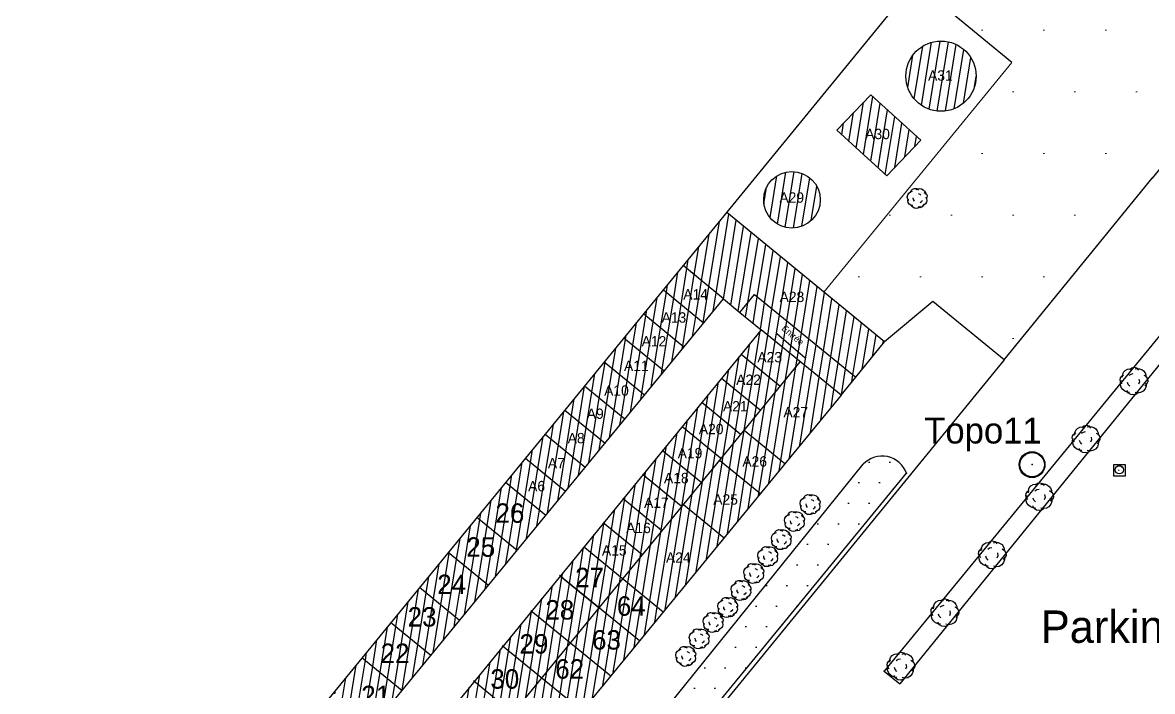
# Model space of a CAD drawing. Header units: metres. Extents: x 64 to 796628, y 142 to 671743.
# Drawn here: x 364195.2 to 364282.5, y 376310.3 to 376361.9 of the extents above; entities that cross this region are included whole.
import ezdxf

# ---------------------------------------------------------------- set-up
doc = ezdxf.new("R2010")
doc.units = ezdxf.units.M
doc.header["$LTSCALE"] = 2
doc.linetypes.add('UNE_LIGNE_CONTINUE', pattern=[0])
for name, color, linetype in [('Arbre isolé', 3, 'Continuous'), ('Arbres', 100, 'Continuous'), ('Bâtiment', 1, 'Continuous'), ('MUR', 7, 'UNE_LIGNE_CONTINUE'), ('point topographique', 7, 'Continuous'), ('pointopo', 1, 'Continuous'), ('regard', 7, 'Continuous'), ('toponymie', 7, 'Continuous'), ('Toponymie(noms+numéros)', 7, 'Continuous')]:
    doc.layers.add(name, color=color, linetype=linetype)
doc.layers.add('Espace Vert', color=3, linetype='Continuous', lineweight=5)
doc.layers.add('ROUTE', color=7, linetype='Continuous', lineweight=25)

# ---------------------------------------------------------------- blocks, each defined once
blk = doc.blocks.new('Regard')
for p, q in [((-0.666, 0.179), (0.221, 0.179)), ((-0.666, -0.708), (-0.666, 0.179)), ((-0.057, -0.057), (0, 0)), ((-0.057, -0.057), (0, 0)), ((0.221, 0.179), (0.221, -0.708)), ((0.221, -0.708), (-0.666, -0.708)), ((-0.287, -0.281), (-0.23, -0.224))]:
    blk.add_line(p, q)
blk.add_circle((-0.23, -0.224), 0.321)
blk = doc.blocks.new('Arbre 1')
at = {"layer": 'Arbres'}
for p, q in [((-1.042, 1.668), (-0.895, 1.809)), ((-0.895, 1.809), (-0.701, 1.853)), ((-0.701, 1.853), (-0.51, 1.801)), ((-0.627, 1.716), (-0.463, 1.751)), ((-0.51, 1.801), (-0.379, 1.634)), ((-0.463, 1.751), (-0.281, 1.728)), ((-1.791, 0.847), (-1.768, 1.029)), ((-1.768, 1.029), (-1.668, 1.171)), ((-1.668, 1.171), (-1.522, 1.264)), ((-1.593, 1.083), (-1.589, 1.275)), ((-1.589, 1.275), (-1.518, 1.457)), ((-1.518, 1.457), (-1.39, 1.608)), ((-1.39, 1.608), (-1.214, 1.71)), ((-1.214, 1.71), (-1.031, 1.735)), ((-1.08, 1.226), (-0.934, 1.319)), ((-1.031, 1.735), (-0.839, 1.731)), ((-0.934, 1.319), (-0.77, 1.354)), ((-0.336, 0.931), (-0.302, 0.718)), ((-0.281, 1.728), (-0.118, 1.667)), ((-0.118, 1.667), (0.024, 1.568)), ((0.024, 1.568), (0.136, 1.411)), ((0.046, 1.24), (0.226, 1.121)), ((0.136, 1.411), (0.2, 1.256)), ((0.2, 1.256), (0.206, 1.083)), ((0.226, 1.121), (0.328, 0.946)), ((0.328, 0.946), (0.343, 0.743)), ((-1.727, 0.691), (-1.791, 0.847)), ((-1.766, 0.663), (-1.714, 0.855)), ((-1.751, 0.461), (-1.766, 0.663)), ((-1.697, 0.286), (-1.751, 0.461)), ((-1.624, 0.564), (-1.727, 0.691)), ((-1.585, 0.13), (-1.697, 0.286)), ((-1.434, 0.002), (-1.585, 0.13)), ((-1.233, -0.079), (-1.434, 0.002)), ((-1.148, -0.149), (-1.259, 0.056)), ((-1.163, 0.516), (-1.227, 0.671)), ((-1.041, 0.378), (-1.163, 0.516)), ((-0.302, 0.718), (-0.373, 0.537)), ((0, 0), (-0.204, -0.111)), ((0.148, 0.189), (0, 0)), ((0.272, 0.562), (0.124, 0.421)), ((0.211, 0.4), (0.148, 0.189)), ((0.206, 0.621), (0.211, 0.4)), ((0.343, 0.743), (0.272, 0.562)), ((-1.051, -0.103), (-1.233, -0.079)), ((-0.968, -0.268), (-1.148, -0.149)), ((-0.738, -0.292), (-0.968, -0.268)), ((-0.534, -0.229), (-0.738, -0.292)), ((-0.417, -0.145), (-0.637, -0.102)), ((-0.377, -0.069), (-0.534, -0.229)), ((-0.204, -0.111), (-0.417, -0.145))]:
    blk.add_line(p, q, dxfattribs=at)
blk = doc.blocks.new('A$C6A1D4014')
at = {"layer": 'Arbres'}
blk.add_blockref('Arbre 1', (0, 0), dxfattribs=at)
blk = doc.blocks.new('019')
at = {"color": 0}
for p, q in [((-0.49, 0.05), (-0.47, 0.16)), ((-0.47, -0.05), (-0.49, 0.05)), ((-0.47, 0.16), (-0.41, 0.25)), ((-0.41, 0.25), (-0.33, 0.31)), ((-0.33, 0.27), (-0.3, 0.37)), ((-0.33, 0.31), (-0.23, 0.34)), ((-0.3, 0.37), (-0.23, 0.44)), ((-0.23, 0.44), (-0.13, 0.48)), ((-0.19, -0.07), (-0.2, 0.02)), ((-0.13, 0.48), (-0.03, 0.47)), ((-0.06, 0.43), (0.02, 0.46)), ((-0.03, 0.47), (0.06, 0.41)), ((0.02, 0.46), (0.12, 0.47)), ((0.04, 0.23), (0.12, 0.2)), ((0.12, 0.47), (0.21, 0.45)), ((0.12, 0.2), (0.18, 0.15)), ((0.21, 0.45), (0.29, 0.41)), ((0.29, 0.41), (0.35, 0.35)), ((0.32, 0.28), (0.39, 0.25)), ((0.35, 0.35), (0.4, 0.27)), ((0.39, 0.25), (0.45, 0.2)), ((0.4, 0.27), (0.42, 0.18)), ((0.42, 0.06), (0.46, -0.02)), ((0.47, 0.04), (0.43, -0.03)), ((0.45, 0.2), (0.48, 0.12)), ((0.48, 0.12), (0.47, 0.04)), ((-0.42, -0.14), (-0.47, -0.05)), ((-0.46, -0.13), (-0.43, -0.04)), ((-0.45, -0.22), (-0.46, -0.13)), ((-0.4, -0.3), (-0.45, -0.22)), ((-0.32, -0.35), (-0.4, -0.3)), ((-0.28, -0.4), (-0.32, -0.33)), ((-0.22, -0.36), (-0.32, -0.35)), ((-0.22, -0.45), (-0.28, -0.4)), ((-0.14, -0.49), (-0.22, -0.45)), ((-0.13, -0.15), (-0.19, -0.07)), ((-0.06, -0.5), (-0.14, -0.49)), ((0.02, -0.49), (-0.06, -0.5)), ((0.1, -0.46), (0.02, -0.49)), ((0.13, -0.47), (0.04, -0.43)), ((0.16, -0.41), (0.1, -0.46)), ((0.22, -0.45), (0.13, -0.47)), ((0.2, -0.18), (0.14, -0.23)), ((0.24, -0.11), (0.2, -0.18)), ((0.29, -0.39), (0.22, -0.45)), ((0.33, -0.33), (0.25, -0.37)), ((0.32, -0.3), (0.29, -0.39)), ((0.4, -0.28), (0.33, -0.33)), ((0.45, -0.2), (0.4, -0.28)), ((0.47, -0.11), (0.45, -0.2)), ((0.46, -0.02), (0.47, -0.11))]:
    blk.add_line(p, q, dxfattribs=at)
blk = doc.blocks.new('POINT TOPO')
at = {"color": 1}
blk.add_circle((0, 0), 0.942, dxfattribs=at)
blk.add_point((0, 0), dxfattribs=at)

msp = doc.modelspace()

# ---------------------------------------------------------------- hatches: boundary and pattern name
at = {"layer": 'Bâtiment'}
h = msp.add_hatch(dxfattribs=at)
h.set_pattern_fill('ANSI31', color=1, scale=0.2, angle=35.8306043, style=0)
h.paths.add_polyline_path([(364263.441, 376357.777, 1), (364268.863, 376357.777, 1)])
h.paths.add_polyline_path([(364264.953, 376358.427), (364267.22, 376358.427), (364267.22, 376357.227), (364264.953, 376357.227)], flags=24)
h = msp.add_hatch(dxfattribs=at)
h.set_pattern_fill('ANSI31', color=1, scale=0.2, angle=35.8306043, style=0)
h.paths.add_polyline_path([(364260.735, 376356.338), (364258.1, 376353.6), (364261.965, 376350.092), (364264.6, 376352.83)])
h.paths.add_polyline_path([(364260.1, 376353.912), (364262.5, 376353.912), (364262.5, 376352.712), (364260.1, 376352.712)], flags=24)
h = msp.add_hatch(dxfattribs=at)
h.set_pattern_fill('ANSI31', color=1, scale=0.2, angle=35.8306043, style=0)
h.paths.add_polyline_path([(364252.463, 376348.232, 1), (364256.829, 376348.232, 1)])
h.paths.add_polyline_path([(364253.478, 376349.007), (364256.012, 376349.007), (364256.012, 376347.807), (364253.478, 376347.807)], flags=24)
h = msp.add_hatch(dxfattribs=at)
h.set_pattern_fill('ANSI31', color=1, scale=0.2, angle=35.8306043, style=0)
h.paths.add_polyline_path([(364249.611, 376347.25), (364246.256, 376343.153), (364249.349, 376340.589), (364250.629, 376339.528), (364251.763, 376340.917), (364259.57, 376334.54), (364261.8, 376337.27)])
h.paths.add_polyline_path([(364253.493, 376341.34), (364256.026, 376341.34), (364256.026, 376340.14), (364253.493, 376340.14)], flags=24)
h = msp.add_hatch(dxfattribs=at)
h.set_pattern_fill('ANSI31', color=1, scale=0.2, angle=35.8306043, style=0)
h.paths.add_polyline_path([(364246.256, 376343.153), (364244.723, 376341.28), (364247.827, 376338.733), (364249.349, 376340.589)])
h.paths.add_polyline_path([(364246.054, 376341.535), (364248.32, 376341.535), (364248.32, 376340.335), (364246.054, 376340.335)], flags=24)
h = msp.add_hatch(dxfattribs=at)
h.set_pattern_fill('ANSI31', color=1, scale=0.2, angle=35.8306043, style=0)
h.paths.add_polyline_path([(364244.723, 376341.28), (364243.203, 376339.424), (364246.304, 376336.878), (364247.827, 376338.733)])
h.paths.add_polyline_path([(364244.382, 376339.751), (364246.649, 376339.751), (364246.649, 376338.551), (364244.382, 376338.551)], flags=24)
h = msp.add_hatch(dxfattribs=at)
h.set_pattern_fill('ANSI31', color=1, scale=0.2, angle=35.8306043, style=0)
h.paths.add_polyline_path([(364251.763, 376340.917), (364250.629, 376339.528), (364252.256, 376338.2), (364252.257, 376338.202), (364258.438, 376333.154), (364259.568, 376334.541)])
h.paths.add_polyline_path([(364254.108, 376338.789), (364256.463, 376336.799), (364255.979, 376336.226), (364253.624, 376338.217)], flags=24)
h = msp.add_hatch(dxfattribs=at)
h.set_pattern_fill('ANSI31', color=1, scale=0.2, angle=35.8306043, style=0)
h.paths.add_polyline_path([(364243.203, 376339.424), (364241.682, 376337.567), (364244.782, 376335.023), (364246.304, 376336.878)])
h.paths.add_polyline_path([(364242.839, 376337.91), (364245.106, 376337.91), (364245.106, 376336.71), (364242.839, 376336.71)], flags=24)
h = msp.add_hatch(dxfattribs=at)
h.set_pattern_fill('ANSI31', color=1, scale=0.2, angle=35.8306043, style=0)
h.paths.add_polyline_path([(364252.257, 376338.202), (364236.742, 376319.187), (364239.755, 376316.726), (364255.28, 376335.733)])
h.paths.add_polyline_path([(364251.774, 376336.683), (364254.307, 376336.683), (364254.307, 376335.483), (364251.774, 376335.483)], flags=24)
h.paths.add_polyline_path([(364250.143, 376334.941), (364252.677, 376334.941), (364252.677, 376333.741), (364250.143, 376333.741)], flags=24)
h.paths.add_polyline_path([(364249.117, 376332.893), (364251.384, 376332.893), (364251.384, 376331.693), (364249.117, 376331.693)], flags=24)
h.paths.add_polyline_path([(364247.256, 376331.139), (364249.656, 376331.139), (364249.656, 376329.939), (364247.256, 376329.939)], flags=24)
h.paths.add_polyline_path([(364245.684, 376329.337), (364247.95, 376329.337), (364247.95, 376328.137), (364245.684, 376328.137)], flags=24)
h.paths.add_polyline_path([(364244.563, 376327.352), (364246.83, 376327.352), (364246.83, 376326.152), (364244.563, 376326.152)], flags=24)
h.paths.add_polyline_path([(364243.025, 376325.446), (364245.292, 376325.446), (364245.292, 376324.246), (364243.025, 376324.246)], flags=24)
h.paths.add_polyline_path([(364241.646, 376323.502), (364243.912, 376323.502), (364243.912, 376322.302), (364241.646, 376322.302)], flags=24)
h.paths.add_polyline_path([(364239.774, 376321.767), (364242.041, 376321.767), (364242.041, 376320.567), (364239.774, 376320.567)], flags=24)
h.paths.add_polyline_path([(364238.52, 376319.622), (364240.254, 376319.622), (364240.254, 376318.422), (364238.52, 376318.422)], flags=24)
h = msp.add_hatch(dxfattribs=at)
h.set_pattern_fill('ANSI31', color=1, scale=0.2, angle=35.8306043, style=0)
h.paths.add_polyline_path([(364241.682, 376337.567), (364240.162, 376335.71), (364243.259, 376333.168), (364244.782, 376335.023)])
h.paths.add_polyline_path([(364241.478, 376336.015), (364243.478, 376336.015), (364243.478, 376334.815), (364241.478, 376334.815)], flags=24)
h = msp.add_hatch(dxfattribs=at)
h.set_pattern_fill('ANSI31', color=1, scale=0.2, angle=35.8306043, style=0)
h.paths.add_polyline_path([(364240.162, 376335.71), (364238.641, 376333.853), (364241.737, 376331.313), (364243.259, 376333.168)])
h.paths.add_polyline_path([(364239.946, 376334.107), (364242.08, 376334.107), (364242.08, 376332.907), (364239.946, 376332.907)], flags=24)
h = msp.add_hatch(dxfattribs=at)
h.set_pattern_fill('ANSI31', color=1, scale=0.2, angle=35.8306043, style=0)
h.paths.add_polyline_path([(364255.28, 376335.733), (364250.947, 376330.428), (364254.091, 376327.859), (364258.438, 376333.154)])
h.paths.add_polyline_path([(364253.788, 376332.441), (364256.321, 376332.441), (364256.321, 376331.241), (364253.788, 376331.241)], flags=24)
h = msp.add_hatch(dxfattribs=at)
h.set_pattern_fill('ANSI31', color=1, scale=0.2, angle=35.8306043, style=0)
h.paths.add_polyline_path([(364238.641, 376333.853), (364237.121, 376331.996), (364240.214, 376329.457), (364241.737, 376331.313)])
h.paths.add_polyline_path([(364238.604, 376332.322), (364240.337, 376332.322), (364240.337, 376331.122), (364238.604, 376331.122)], flags=24)
h = msp.add_hatch(dxfattribs=at)
h.set_pattern_fill('ANSI31', color=1, scale=0.2, angle=35.8306043, style=0)
h.paths.add_polyline_path([(364237.121, 376331.996), (364235.6, 376330.139), (364238.691, 376327.602), (364240.214, 376329.457)])
h.paths.add_polyline_path([(364237.13, 376330.435), (364238.863, 376330.435), (364238.863, 376329.235), (364237.13, 376329.235)], flags=24)
h = msp.add_hatch(dxfattribs=at)
h.set_pattern_fill('ANSI31', color=1, scale=0.2, angle=35.8306043, style=0)
h.paths.add_polyline_path([(364250.947, 376330.428), (364249.049, 376328.104), (364252.187, 376325.541), (364254.091, 376327.859)])
h.paths.add_polyline_path([(364250.618, 376328.636), (364253.152, 376328.636), (364253.152, 376327.436), (364250.618, 376327.436)], flags=24)
h = msp.add_hatch(dxfattribs=at)
h.set_pattern_fill('ANSI31', color=1, scale=0.2, angle=35.8306043, style=0)
h.paths.add_polyline_path([(364235.6, 376330.139), (364234.08, 376328.282), (364237.169, 376325.747), (364238.691, 376327.602)])
h.paths.add_polyline_path([(364235.603, 376328.506), (364237.336, 376328.506), (364237.336, 376327.306), (364235.603, 376327.306)], flags=24)
h = msp.add_hatch(dxfattribs=at)
h.set_pattern_fill('ANSI31', color=1, scale=0.2, angle=35.8306043, style=0)
h.paths.add_polyline_path([(364234.08, 376328.282), (364232.56, 376326.425), (364235.646, 376323.892), (364237.169, 376325.747)])
h.paths.add_polyline_path([(364234.077, 376326.732), (364235.811, 376326.732), (364235.811, 376325.532), (364234.077, 376325.532)], flags=24)
h = msp.add_hatch(dxfattribs=at)
h.set_pattern_fill('ANSI31', color=1, scale=0.2, angle=35.8306043, style=0)
h.paths.add_polyline_path([(364249.049, 376328.104), (364246.266, 376324.697), (364249.395, 376322.14), (364252.187, 376325.541)])
h.paths.add_polyline_path([(364248.369, 376325.701), (364250.902, 376325.701), (364250.902, 376324.501), (364248.369, 376324.501)], flags=24)
h = msp.add_hatch(dxfattribs=at)
h.set_pattern_fill('ANSI31', color=256, scale=0.2, angle=35.8306043, style=0)
h.paths.add_polyline_path([(364235.646, 376323.892), (364232.56, 376326.425), (364230.342, 376323.717), (364233.426, 376321.186)])
h.paths.add_polyline_path([(364232.217, 376324.43), (364233.95, 376324.43), (364233.95, 376323.23), (364232.217, 376323.23)], flags=24)
h = msp.add_hatch(dxfattribs=at)
h.set_pattern_fill('ANSI31', color=1, scale=0.2, angle=35.8306043, style=0)
h.paths.add_polyline_path([(364246.266, 376324.697), (364241.593, 376318.976), (364244.702, 376316.424), (364249.395, 376322.14)])
h.paths.add_polyline_path([(364244.715, 376321.214), (364247.248, 376321.214), (364247.248, 376320.014), (364244.715, 376320.014)], flags=24)
h = msp.add_hatch(dxfattribs=at)
h.set_pattern_fill('ANSI31', color=1, scale=0.2, angle=35.8306043, style=0)
h.paths.add_polyline_path([(364230.342, 376323.717), (364228.125, 376321.009), (364231.205, 376318.481), (364233.426, 376321.186)])
h.paths.add_polyline_path([(364229.968, 376321.811), (364231.701, 376321.811), (364231.701, 376320.611), (364229.968, 376320.611)], flags=24)
h = msp.add_hatch(dxfattribs=at)
h.set_pattern_fill('ANSI31', color=1, scale=0.2, angle=35.8306043, style=0)
h.paths.add_polyline_path([(364228.125, 376321.009), (364225.907, 376318.301), (364228.985, 376315.775), (364231.205, 376318.481)])
h.paths.add_polyline_path([(364227.726, 376318.929), (364229.46, 376318.929), (364229.46, 376317.729), (364227.726, 376317.729)], flags=24)
h = msp.add_hatch(dxfattribs=at)
h.set_pattern_fill('ANSI31', color=1, scale=0.2, angle=35.8306043, style=0)
h.paths.add_polyline_path([(364236.742, 376319.187), (364234.529, 376316.475), (364237.541, 376314.015), (364239.755, 376316.726)])
h.paths.add_polyline_path([(364236.223, 376317.125), (364237.957, 376317.125), (364237.957, 376315.925), (364236.223, 376315.925)], flags=24)
h = msp.add_hatch(dxfattribs=at)
h.set_pattern_fill('ANSI31', color=1, scale=0.2, angle=35.8306043, style=0)
h.paths.add_polyline_path([(364225.907, 376318.301), (364223.69, 376315.593), (364226.765, 376313.07), (364228.985, 376315.775)])
h.paths.add_polyline_path([(364225.44, 376316.421), (364227.173, 376316.421), (364227.173, 376315.221), (364225.44, 376315.221)], flags=24)
h = msp.add_hatch(dxfattribs=at)
h.set_pattern_fill('ANSI31', color=1, scale=0.2, angle=35.8306043, style=0)
h.paths.add_polyline_path([(364241.593, 376318.976), (364239.755, 376316.726), (364239.782, 376316.703), (364242.865, 376314.186), (364244.702, 376316.424)])
h.paths.add_polyline_path([(364241.33, 376317.229), (364243.063, 376317.229), (364243.063, 376316.029), (364241.33, 376316.029)], flags=24)
h = msp.add_hatch(dxfattribs=at)
h.set_pattern_fill('ANSI31', color=1, scale=0.2, angle=35.8306043, style=0)
h.paths.add_polyline_path([(364234.529, 376316.475), (364232.316, 376313.764), (364235.326, 376311.305), (364237.541, 376314.015)])
h.paths.add_polyline_path([(364234.224, 376314.496), (364235.957, 376314.496), (364235.957, 376313.296), (364234.224, 376313.296)], flags=24)
h = msp.add_hatch(dxfattribs=at)
h.set_pattern_fill('ANSI31', color=1, scale=0.2, angle=35.8306043, style=0)
h.paths.add_polyline_path([(364239.755, 376316.726), (364237.541, 376314.015), (364240.644, 376311.481), (364242.865, 376314.186)])
h.paths.add_polyline_path([(364239.41, 376314.614), (364241.143, 376314.614), (364241.143, 376313.414), (364239.41, 376313.414)], flags=24)
h = msp.add_hatch(dxfattribs=at)
h.set_pattern_fill('ANSI31', color=1, scale=0.2, angle=35.8306043, style=0)
h.paths.add_polyline_path([(364223.69, 376315.593), (364221.473, 376312.885), (364224.544, 376310.364), (364226.765, 376313.07)])
h.paths.add_polyline_path([(364223.352, 376313.609), (364225.085, 376313.609), (364225.085, 376312.409), (364223.352, 376312.409)], flags=24)
h = msp.add_hatch(dxfattribs=at)
h.set_pattern_fill('ANSI31', color=1, scale=0.2, angle=35.8306043, style=0)
h.paths.add_polyline_path([(364237.541, 376314.015), (364235.326, 376311.305), (364238.423, 376308.775), (364240.644, 376311.481)])
h.paths.add_polyline_path([(364237.023, 376312.037), (364238.756, 376312.037), (364238.756, 376310.837), (364237.023, 376310.837)], flags=24)
h = msp.add_hatch(dxfattribs=at)
h.set_pattern_fill('ANSI31', color=1, scale=0.2, angle=35.8306043, style=0)
h.paths.add_polyline_path([(364232.316, 376313.764), (364230.103, 376311.052), (364233.112, 376308.594), (364235.326, 376311.305)])
h.paths.add_polyline_path([(364231.975, 376311.788), (364233.575, 376311.788), (364233.575, 376310.588), (364231.975, 376310.588)], flags=24)
h = msp.add_hatch(dxfattribs=at)
h.set_pattern_fill('ANSI31', color=1, scale=0.2, angle=35.8306043, style=0)
h.paths.add_polyline_path([(364221.473, 376312.885), (364219.255, 376310.177), (364222.324, 376307.659), (364224.544, 376310.364)])
h.paths.add_polyline_path([(364221.195, 376310.921), (364222.661, 376310.921), (364222.661, 376309.721), (364221.195, 376309.721)], flags=24)
h = msp.add_hatch(dxfattribs=at)
h.set_pattern_fill('ANSI31', color=1, scale=0.2, angle=35.8306043, style=0)
h.paths.add_polyline_path([(364235.326, 376311.305), (364233.112, 376308.594), (364236.202, 376306.07), (364238.423, 376308.775)])
h.paths.add_polyline_path([(364235.033, 376309.387), (364236.5, 376309.387), (364236.5, 376308.187), (364235.033, 376308.187)], flags=24)
h = msp.add_hatch(dxfattribs=at)
h.set_pattern_fill('ANSI31', color=1, scale=0.2, angle=35.8306043, style=0)
h.paths.add_polyline_path([(364230.103, 376311.052), (364227.89, 376308.34), (364230.898, 376305.883), (364233.112, 376308.594)])
h.paths.add_polyline_path([(364229.775, 376309.007), (364231.242, 376309.007), (364231.242, 376307.807), (364229.775, 376307.807)], flags=24)
at = {"layer": 'Espace Vert'}
h = msp.add_hatch(dxfattribs=at)
h.set_pattern_fill('DOTS', color=3, scale=3, style=0)
h.paths.add_polyline_path([(364402.112, 376495.868), (364394.194, 376502.594), (364393.931, 376502.264), (364356.518, 376455.461), (364347.271, 376463.222), (364266.144, 376363.333), (364271.629, 376358.841), (364256.389, 376341.701), (364261.8, 376337.27), (364265.53, 376340.386), (364271.03, 376335.89), (364282.45, 376349.9), (364314.52, 376389.14)])
h.paths.add_polyline_path([(364378.291, 376470.656), (364378.268, 376470.659), (364378.252, 376470.652)], flags=0)
h.paths.add_polyline_path([(364378.438, 376470.492), (364378.86, 376470.311), (364378.85, 376470.353), (364378.771, 376470.479), (364378.677, 376470.574), (364378.551, 376470.637), (364378.131, 376470.73), (364378.099, 376470.717)], flags=16)
h.paths.add_polyline_path([(364377.496, 376469.723), (364377.512, 376469.582), (364377.544, 376469.53), (364377.502, 376469.741)], flags=16)
h.paths.add_polyline_path([(364377.748, 376470.511), (364377.721, 376470.422), (364377.701, 376470.416), (364377.575, 376470.322), (364377.38, 376470.03), (364377.435, 376469.931), (364377.513, 376470.36), (364377.633, 376470.396)], flags=16)
h.paths.add_polyline_path([(364378, 376469.156), (364378.126, 376469.141), (364378.252, 376469.156), (364378.378, 376469.204), (364378.382, 376469.207), (364378.358, 376469.218), (364378.702, 376469.389), (364378.822, 376469.748), (364378.96, 376469.991), (364378.986, 376470.195), (364378.929, 376470.243), (364379.076, 376469.849), (364378.702, 376469.249), (364378.181, 376469.134), (364377.85, 376469.175), (364377.805, 376469.254)], flags=16)
h.paths.add_polyline_path([(364378.977, 376469.831), (364378.945, 376469.896), (364378.98, 376469.58), (364378.91, 376469.53)], flags=0)
h.paths.add_polyline_path([(364381.019, 376473.98), (364380.996, 376473.982), (364380.98, 376473.976)], flags=0)
h.paths.add_polyline_path([(364381.165, 376473.816), (364381.587, 376473.635), (364381.578, 376473.677), (364381.499, 376473.803), (364381.405, 376473.897), (364381.279, 376473.96), (364380.859, 376474.054), (364380.827, 376474.041)], flags=16)
h.paths.add_polyline_path([(364380.224, 376473.047), (364380.24, 376472.905), (364380.272, 376472.854), (364380.23, 376473.065)], flags=16)
h.paths.add_polyline_path([(364380.476, 376473.834), (364380.449, 376473.746), (364380.429, 376473.74), (364380.303, 376473.646), (364380.108, 376473.353), (364380.163, 376473.255), (364380.241, 376473.684), (364380.361, 376473.72)], flags=16)
h.paths.add_polyline_path([(364380.728, 376472.48), (364380.854, 376472.465), (364380.98, 376472.48), (364381.106, 376472.528), (364381.11, 376472.531), (364381.086, 376472.541), (364381.43, 376472.713), (364381.55, 376473.072), (364381.688, 376473.315), (364381.714, 376473.519), (364381.657, 376473.567), (364381.804, 376473.173), (364381.429, 376472.573), (364380.909, 376472.458), (364380.578, 376472.499), (364380.532, 376472.578)], flags=16)
h.paths.add_polyline_path([(364381.705, 376473.155), (364381.673, 376473.22), (364381.708, 376472.904), (364381.638, 376472.854)], flags=0)
h.paths.add_polyline_path([(364307.814, 376384.751), (364307.816, 376384.761), (364307.812, 376384.767)], flags=0)
h.paths.add_polyline_path([(364307.69, 376384.619), (364307.57, 376384.26), (364307.608, 376384.279), (364307.718, 376384.358), (364307.797, 376384.484), (364307.885, 376384.879), (364307.866, 376384.928)], flags=16)
h.paths.add_polyline_path([(364306.364, 376384.594), (364306.379, 376384.452), (364306.412, 376384.401), (364306.37, 376384.612)], flags=16)
h.paths.add_polyline_path([(364307.159, 376385.527), (364307.136, 376385.529), (364307.12, 376385.523)], flags=0)
h.paths.add_polyline_path([(364307.305, 376385.363), (364307.727, 376385.182), (364307.718, 376385.224), (364307.639, 376385.35), (364307.545, 376385.444), (364307.419, 376385.507), (364306.999, 376385.601), (364306.967, 376385.588)], flags=16)
h.paths.add_polyline_path([(364306.589, 376385.293), (364306.568, 376385.287), (364306.442, 376385.193), (364306.248, 376384.901), (364306.303, 376384.802), (364306.381, 376385.231), (364306.501, 376385.267), (364306.616, 376385.381)], flags=16)
h.paths.add_polyline_path([(364383.747, 376477.304), (364383.724, 376477.306), (364383.708, 376477.3)], flags=0)
h.paths.add_polyline_path([(364383.893, 376477.139), (364384.315, 376476.959), (364384.306, 376477.001), (364384.227, 376477.127), (364384.133, 376477.221), (364384.007, 376477.284), (364383.587, 376477.378), (364383.555, 376477.365)], flags=16)
h.paths.add_polyline_path([(364382.952, 376476.371), (364382.968, 376476.229), (364383, 376476.177), (364382.958, 376476.389)], flags=16)
h.paths.add_polyline_path([(364383.204, 376477.158), (364383.177, 376477.07), (364383.157, 376477.064), (364383.031, 376476.969), (364382.836, 376476.677), (364382.891, 376476.579), (364382.969, 376477.008), (364383.089, 376477.044)], flags=16)
h.paths.add_polyline_path([(364383.456, 376475.804), (364383.582, 376475.788), (364383.708, 376475.804), (364383.834, 376475.851), (364383.838, 376475.855), (364383.814, 376475.865), (364384.158, 376476.037), (364384.278, 376476.396), (364384.416, 376476.639), (364384.442, 376476.843), (364384.385, 376476.891), (364384.532, 376476.497), (364384.157, 376475.897), (364383.637, 376475.782), (364383.305, 376475.823), (364383.26, 376475.902)], flags=16)
h.paths.add_polyline_path([(364307.293, 376384.059), (364307.434, 376384.09), (364307.549, 376384.188), (364307.252, 376384.077)], flags=16)
h.paths.add_polyline_path([(364306.672, 376384.125), (364306.868, 376384.027), (364307.147, 376383.992), (364307.201, 376384.037), (364306.754, 376383.982)], flags=16)
h.paths.add_polyline_path([(364384.433, 376476.479), (364384.4, 376476.544), (364384.436, 376476.227), (364384.366, 376476.178)], flags=0)
h.paths.add_polyline_path([(364386.475, 376480.628), (364386.452, 376480.63), (364386.436, 376480.624)], flags=0)
h.paths.add_polyline_path([(364386.621, 376480.463), (364387.043, 376480.283), (364387.034, 376480.325), (364386.955, 376480.451), (364386.861, 376480.545), (364386.735, 376480.608), (364386.315, 376480.702), (364386.283, 376480.689)], flags=16)
h.paths.add_polyline_path([(364385.68, 376479.695), (364385.695, 376479.553), (364385.728, 376479.501), (364385.686, 376479.713)], flags=16)
h.paths.add_polyline_path([(364385.932, 376480.482), (364385.905, 376480.394), (364385.884, 376480.388), (364385.758, 376480.293), (364385.564, 376480.001), (364385.619, 376479.902), (364385.697, 376480.331), (364385.817, 376480.368)], flags=16)
h.paths.add_polyline_path([(364386.184, 376479.128), (364386.31, 376479.112), (364386.436, 376479.128), (364386.562, 376479.175), (364386.566, 376479.179), (364386.542, 376479.189), (364386.886, 376479.361), (364387.006, 376479.72), (364387.144, 376479.963), (364387.17, 376480.167), (364387.113, 376480.215), (364387.26, 376479.821), (364386.885, 376479.221), (364386.365, 376479.105), (364386.033, 376479.147), (364385.988, 376479.226)], flags=16)
h.paths.add_polyline_path([(364305.73, 376379.995), (364305.731, 376380.006), (364305.728, 376380.012)], flags=0)
h.paths.add_polyline_path([(364305.605, 376379.864), (364305.485, 376379.505), (364305.523, 376379.524), (364305.633, 376379.602), (364305.712, 376379.728), (364305.8, 376380.124), (364305.782, 376380.173)], flags=16)
h.paths.add_polyline_path([(364304.279, 376379.839), (364304.295, 376379.697), (364304.327, 376379.645), (364304.285, 376379.856)], flags=16)
h.paths.add_polyline_path([(364305.074, 376380.772), (364305.052, 376380.774), (364305.035, 376380.768)], flags=0)
h.paths.add_polyline_path([(364305.221, 376380.607), (364305.643, 376380.426), (364305.633, 376380.468), (364305.555, 376380.594), (364305.46, 376380.689), (364305.334, 376380.752), (364304.914, 376380.845), (364304.883, 376380.833)], flags=16)
h.paths.add_polyline_path([(364304.505, 376380.538), (364304.484, 376380.531), (364304.358, 376380.437), (364304.163, 376380.145), (364304.218, 376380.046), (364304.296, 376380.475), (364304.416, 376380.511), (364304.531, 376380.626)], flags=16)
h.paths.add_polyline_path([(364387.161, 376479.803), (364387.128, 376479.868), (364387.164, 376479.551), (364387.094, 376479.502)], flags=0)
h.paths.add_polyline_path([(364305.208, 376379.303), (364305.35, 376379.335), (364305.464, 376379.433), (364305.167, 376379.321)], flags=16)
h.paths.add_polyline_path([(364304.588, 376379.369), (364304.783, 376379.272), (364305.062, 376379.237), (364305.117, 376379.282), (364304.67, 376379.226)], flags=16)
h.paths.add_polyline_path([(364389.203, 376483.952), (364389.18, 376483.954), (364389.164, 376483.948)], flags=0)
h.paths.add_polyline_path([(364389.349, 376483.787), (364389.771, 376483.606), (364389.762, 376483.649), (364389.683, 376483.775), (364389.589, 376483.869), (364389.463, 376483.932), (364389.043, 376484.026), (364389.011, 376484.013)], flags=16)
h.paths.add_polyline_path([(364388.408, 376483.019), (364388.423, 376482.877), (364388.456, 376482.825), (364388.414, 376483.037)], flags=16)
h.paths.add_polyline_path([(364388.66, 376483.806), (364388.633, 376483.718), (364388.612, 376483.712), (364388.486, 376483.617), (364388.292, 376483.325), (364388.347, 376483.226), (364388.425, 376483.655), (364388.545, 376483.691)], flags=16)
h.paths.add_polyline_path([(364388.912, 376482.452), (364389.038, 376482.436), (364389.164, 376482.452), (364389.289, 376482.499), (364389.294, 376482.503), (364389.27, 376482.513), (364389.614, 376482.685), (364389.734, 376483.044), (364389.872, 376483.287), (364389.898, 376483.491), (364389.841, 376483.539), (364389.988, 376483.145), (364389.613, 376482.545), (364389.093, 376482.429), (364388.761, 376482.471), (364388.716, 376482.55)], flags=16)
h.paths.add_polyline_path([(364389.889, 376483.127), (364389.856, 376483.192), (364389.892, 376482.875), (364389.822, 376482.826)], flags=0)
h.paths.add_polyline_path([(364287.814, 376386.527), (364287.792, 376386.529), (364287.775, 376386.523)], flags=0)
h.paths.add_polyline_path([(364287.961, 376386.362), (364288.383, 376386.182), (364288.373, 376386.224), (364288.295, 376386.35), (364288.2, 376386.444), (364288.074, 376386.507), (364287.654, 376386.601), (364287.622, 376386.588)], flags=16)
h.paths.add_polyline_path([(364287.019, 376385.594), (364287.035, 376385.452), (364287.067, 376385.4), (364287.025, 376385.612)], flags=16)
h.paths.add_polyline_path([(364287.373, 376385.046), (364287.328, 376385.125), (364287.523, 376385.027), (364287.649, 376385.011), (364287.775, 376385.027), (364287.901, 376385.074), (364287.905, 376385.078), (364287.882, 376385.088), (364288.225, 376385.26), (364288.345, 376385.619), (364288.484, 376385.862), (364288.509, 376386.066), (364288.452, 376386.114), (364288.6, 376385.72), (364288.225, 376385.12), (364287.704, 376385.005)], flags=16)
h.paths.add_polyline_path([(364288.503, 376385.45), (364288.434, 376385.401), (364288.501, 376385.702), (364288.468, 376385.767)], flags=16)
h.paths.add_polyline_path([(364287.271, 376386.381), (364287.245, 376386.293), (364287.224, 376386.287), (364287.098, 376386.192), (364286.903, 376385.9), (364286.958, 376385.802), (364287.036, 376386.231), (364287.156, 376386.267)], flags=16)
h.paths.add_polyline_path([(364290.371, 376382.231), (364290.372, 376382.242), (364290.369, 376382.248)], flags=0)
h.paths.add_polyline_path([(364290.246, 376382.1), (364290.126, 376381.741), (364290.164, 376381.76), (364290.274, 376381.838), (364290.353, 376381.964), (364290.441, 376382.36), (364290.423, 376382.409)], flags=16)
h.paths.add_polyline_path([(364288.92, 376382.075), (364288.936, 376381.933), (364288.968, 376381.881), (364288.926, 376382.092)], flags=16)
h.paths.add_polyline_path([(364289.715, 376383.008), (364289.693, 376383.01), (364289.676, 376383.004)], flags=0)
h.paths.add_polyline_path([(364289.862, 376382.843), (364290.284, 376382.662), (364290.274, 376382.704), (364290.196, 376382.83), (364290.101, 376382.925), (364289.975, 376382.988), (364289.555, 376383.081), (364289.523, 376383.069)], flags=16)
h.paths.add_polyline_path([(364298.572, 376375.516), (364298.574, 376375.526), (364298.571, 376375.533)], flags=0)
h.paths.add_polyline_path([(364298.448, 376375.385), (364298.328, 376375.026), (364298.366, 376375.045), (364298.476, 376375.123), (364298.555, 376375.249), (364298.643, 376375.645), (364298.624, 376375.694)], flags=16)
h.paths.add_polyline_path([(364297.122, 376375.359), (364297.138, 376375.218), (364297.17, 376375.166), (364297.128, 376375.377)], flags=16)
h.paths.add_polyline_path([(364297.917, 376376.292), (364297.894, 376376.295), (364297.878, 376376.288)], flags=0)
h.paths.add_polyline_path([(364298.064, 376376.128), (364298.486, 376375.947), (364298.476, 376375.989), (364298.397, 376376.115), (364298.303, 376376.21), (364298.177, 376376.273), (364297.757, 376376.366), (364297.725, 376376.353)], flags=16)
h.paths.add_polyline_path([(364289.146, 376382.774), (364289.125, 376382.767), (364288.999, 376382.673), (364288.804, 376382.381), (364288.859, 376382.282), (364288.937, 376382.711), (364289.057, 376382.747), (364289.172, 376382.862)], flags=16)
h.paths.add_polyline_path([(364391.614, 376486.889), (364391.591, 376486.892), (364391.574, 376486.885)], flags=0)
h.paths.add_polyline_path([(364391.76, 376486.725), (364392.182, 376486.544), (364392.173, 376486.586), (364392.094, 376486.712), (364391.999, 376486.807), (364391.873, 376486.87), (364391.453, 376486.963), (364391.422, 376486.95)], flags=16)
h.paths.add_polyline_path([(364390.818, 376485.956), (364390.834, 376485.815), (364390.867, 376485.763), (364390.824, 376485.974)], flags=16)
h.paths.add_polyline_path([(364391.07, 376486.744), (364391.044, 376486.655), (364391.023, 376486.649), (364390.897, 376486.555), (364390.702, 376486.263), (364390.757, 376486.164), (364390.835, 376486.593), (364390.956, 376486.629)], flags=16)
h.paths.add_polyline_path([(364391.322, 376485.389), (364391.448, 376485.374), (364391.574, 376485.389), (364391.7, 376485.437), (364391.704, 376485.44), (364391.681, 376485.451), (364392.025, 376485.622), (364392.144, 376485.981), (364392.283, 376486.224), (364392.308, 376486.428), (364392.251, 376486.476), (364392.399, 376486.082), (364392.024, 376485.482), (364391.504, 376485.367), (364391.172, 376485.408), (364391.127, 376485.487)], flags=16)
h.paths.add_polyline_path([(364297.347, 376376.059), (364297.327, 376376.052), (364297.201, 376375.958), (364297.006, 376375.666), (364297.061, 376375.567), (364297.139, 376375.996), (364297.259, 376376.032), (364297.374, 376376.147)], flags=16)
h.paths.add_polyline_path([(364289.849, 376381.539), (364289.991, 376381.571), (364290.105, 376381.669), (364289.808, 376381.557)], flags=16)
h.paths.add_polyline_path([(364392.3, 376486.064), (364392.267, 376486.129), (364392.302, 376485.813), (364392.233, 376485.763)], flags=0)
h.paths.add_polyline_path([(364289.229, 376381.605), (364289.424, 376381.508), (364289.703, 376381.473), (364289.758, 376381.518), (364289.311, 376381.462)], flags=16)
h.paths.add_polyline_path([(364298.051, 376374.824), (364298.193, 376374.856), (364298.307, 376374.954), (364298.01, 376374.842)], flags=16)
h.paths.add_polyline_path([(364297.626, 376374.793), (364297.905, 376374.758), (364297.959, 376374.803), (364297.512, 376374.747), (364297.431, 376374.89)], flags=16)
h.paths.add_polyline_path([(364292.272, 376378.712), (364292.273, 376378.722), (364292.27, 376378.728)], flags=0)
h.paths.add_polyline_path([(364292.147, 376378.58), (364292.027, 376378.221), (364292.065, 376378.24), (364292.175, 376378.319), (364292.254, 376378.445), (364292.342, 376378.84), (364292.324, 376378.889)], flags=16)
h.paths.add_polyline_path([(364290.821, 376378.555), (364290.837, 376378.413), (364290.869, 376378.362), (364290.827, 376378.573)], flags=16)
h.paths.add_polyline_path([(364291.616, 376379.488), (364291.594, 376379.49), (364291.577, 376379.484)], flags=0)
h.paths.add_polyline_path([(364291.763, 376379.324), (364292.185, 376379.143), (364292.175, 376379.185), (364292.097, 376379.311), (364292.002, 376379.406), (364291.876, 376379.468), (364291.456, 376379.562), (364291.424, 376379.549)], flags=16)
h.paths.add_polyline_path([(364291.047, 376379.254), (364291.026, 376379.248), (364290.9, 376379.154), (364290.705, 376378.862), (364290.76, 376378.763), (364290.838, 376379.192), (364290.958, 376379.228), (364291.073, 376379.343)], flags=16)
h.paths.add_polyline_path([(364291.75, 376378.02), (364291.892, 376378.051), (364292.006, 376378.149), (364291.709, 376378.038)], flags=16)
h.paths.add_polyline_path([(364291.325, 376377.988), (364291.604, 376377.953), (364291.658, 376377.999), (364291.212, 376377.943), (364291.13, 376378.086)], flags=16)
h.paths.add_polyline_path([(364394.215, 376490.059), (364394.192, 376490.061), (364394.175, 376490.055)], flags=0)
h.paths.add_polyline_path([(364394.361, 376489.894), (364394.783, 376489.713), (364394.774, 376489.755), (364394.695, 376489.881), (364394.6, 376489.976), (364394.474, 376490.039), (364394.054, 376490.132), (364394.023, 376490.12)], flags=16)
h.paths.add_polyline_path([(364393.419, 376489.126), (364393.435, 376488.984), (364393.468, 376488.932), (364393.425, 376489.143)], flags=16)
h.paths.add_polyline_path([(364393.671, 376489.913), (364393.645, 376489.825), (364393.624, 376489.818), (364393.498, 376489.724), (364393.304, 376489.432), (364393.358, 376489.333), (364393.436, 376489.762), (364393.557, 376489.798)], flags=16)
h.paths.add_polyline_path([(364393.923, 376488.559), (364394.049, 376488.543), (364394.175, 376488.559), (364394.301, 376488.606), (364394.305, 376488.609), (364394.282, 376488.62), (364394.626, 376488.792), (364394.745, 376489.151), (364394.884, 376489.393), (364394.909, 376489.598), (364394.852, 376489.645), (364395, 376489.252), (364394.625, 376488.652), (364394.105, 376488.536), (364393.773, 376488.577), (364393.728, 376488.656)], flags=16)
h.paths.add_polyline_path([(364394.901, 376489.233), (364394.868, 376489.299), (364394.903, 376488.982), (364394.834, 376488.932)], flags=0)
h.paths.add_polyline_path([(364297.254, 376369.487), (364297.256, 376369.497), (364297.253, 376369.503)], flags=0)
h.paths.add_polyline_path([(364297.13, 376369.355), (364297.01, 376368.996), (364297.048, 376369.015), (364297.158, 376369.094), (364297.237, 376369.22), (364297.325, 376369.615), (364297.306, 376369.664)], flags=16)
h.paths.add_polyline_path([(364295.804, 376369.33), (364295.82, 376369.188), (364295.852, 376369.137), (364295.81, 376369.348)], flags=16)
h.paths.add_polyline_path([(364296.599, 376370.263), (364296.576, 376370.265), (364296.56, 376370.259)], flags=0)
h.paths.add_polyline_path([(364296.746, 376370.099), (364297.168, 376369.918), (364297.158, 376369.96), (364297.079, 376370.086), (364296.985, 376370.18), (364296.859, 376370.243), (364296.439, 376370.337), (364296.407, 376370.324)], flags=16)
h.paths.add_polyline_path([(364296.029, 376370.029), (364296.009, 376370.023), (364295.883, 376369.928), (364295.688, 376369.636), (364295.743, 376369.538), (364295.821, 376369.967), (364295.941, 376370.003), (364296.056, 376370.117)], flags=16)
h.paths.add_polyline_path([(364283.91, 376379.205), (364283.956, 376379.167), (364283.93, 376379.208), (364283.907, 376379.218)], flags=0)
h.paths.add_polyline_path([(364283.338, 376379.563), (364283.316, 376379.565), (364283.299, 376379.559)], flags=16)
h.paths.add_polyline_path([(364282.543, 376378.63), (364282.559, 376378.489), (364282.591, 376378.437), (364282.549, 376378.648)], flags=16)
h.paths.add_polyline_path([(364282.905, 376379.528), (364282.795, 376379.418), (364282.769, 376379.329), (364282.748, 376379.323), (364282.622, 376379.229), (364282.427, 376378.937), (364282.482, 376378.838), (364282.56, 376379.267), (364282.68, 376379.303), (364283.06, 376379.682), (364283.147, 376379.624)], flags=16)
h.paths.add_polyline_path([(364282.897, 376378.082), (364282.852, 376378.161), (364283.047, 376378.063), (364283.173, 376378.048), (364283.299, 376378.063), (364283.425, 376378.111), (364283.429, 376378.114), (364283.406, 376378.125), (364283.749, 376378.296), (364283.869, 376378.655), (364284.008, 376378.898), (364284.023, 376379.024), (364283.929, 376379.276), (364283.679, 376379.526), (364283.598, 376379.544), (364283.882, 376379.402), (364284.124, 376378.756), (364283.749, 376378.156), (364283.229, 376378.041)], flags=16)
h.paths.add_polyline_path([(364296.733, 376368.795), (364296.875, 376368.826), (364296.989, 376368.924), (364296.692, 376368.813)], flags=16)
h.paths.add_polyline_path([(364296.308, 376368.763), (364296.587, 376368.728), (364296.641, 376368.773), (364296.194, 376368.718), (364296.113, 376368.861)], flags=16)
h.paths.add_polyline_path([(364284.027, 376378.487), (364283.958, 376378.437), (364284.025, 376378.738), (364283.992, 376378.803)], flags=16)
h.paths.add_polyline_path([(364399.861, 376496.938), (364399.838, 376496.941), (364399.821, 376496.934)], flags=0)
h.paths.add_polyline_path([(364400.007, 376496.774), (364400.429, 376496.593), (364400.42, 376496.635), (364400.341, 376496.761), (364400.247, 376496.856), (364400.121, 376496.919), (364399.701, 376497.012), (364399.669, 376496.999)], flags=16)
h.paths.add_polyline_path([(364399.066, 376496.005), (364399.081, 376495.864), (364399.114, 376495.812), (364399.072, 376496.023)], flags=16)
h.paths.add_polyline_path([(364399.318, 376496.793), (364399.291, 376496.704), (364399.27, 376496.698), (364399.144, 376496.604), (364398.95, 376496.312), (364399.005, 376496.213), (364399.083, 376496.642), (364399.203, 376496.678)], flags=16)
h.paths.add_polyline_path([(364399.57, 376495.438), (364399.696, 376495.423), (364399.821, 376495.438), (364399.947, 376495.486), (364399.952, 376495.489), (364399.928, 376495.5), (364400.272, 376495.671), (364400.392, 376496.03), (364400.53, 376496.273), (364400.556, 376496.477), (364400.499, 376496.525), (364400.646, 376496.131), (364400.271, 376495.531), (364399.751, 376495.416), (364399.419, 376495.457), (364399.374, 376495.536)], flags=16)
h.paths.add_polyline_path([(364400.547, 376496.113), (364400.514, 376496.179), (364400.55, 376495.862), (364400.48, 376495.812)], flags=0)
h.paths.add_polyline_path([(364265.046, 376348.312), (364265.047, 376348.322), (364265.044, 376348.329)], flags=0)
h.paths.add_polyline_path([(364264.922, 376348.18), (364264.802, 376347.821), (364264.84, 376347.84), (364264.95, 376347.919), (364265.029, 376348.045), (364265.116, 376348.441), (364265.098, 376348.49)], flags=16)
h.paths.add_polyline_path([(364263.596, 376348.155), (364263.611, 376348.014), (364263.644, 376347.962), (364263.602, 376348.173)], flags=16)
h.paths.add_polyline_path([(364264.391, 376349.088), (364264.368, 376349.091), (364264.351, 376349.084)], flags=0)
h.paths.add_polyline_path([(364264.537, 376348.924), (364264.959, 376348.743), (364264.95, 376348.785), (364264.871, 376348.911), (364264.777, 376349.006), (364264.651, 376349.069), (364264.231, 376349.162), (364264.199, 376349.149)], flags=16)
h.paths.add_polyline_path([(364263.821, 376348.854), (364263.8, 376348.848), (364263.674, 376348.754), (364263.48, 376348.462), (364263.535, 376348.363), (364263.613, 376348.792), (364263.733, 376348.828), (364263.848, 376348.943)], flags=16)
h.paths.add_polyline_path([(364264.525, 376347.62), (364264.666, 376347.651), (364264.781, 376347.749), (364264.484, 376347.638)], flags=16)
h.paths.add_polyline_path([(364264.1, 376347.588), (364264.379, 376347.554), (364264.433, 376347.599), (364263.986, 376347.543), (364263.904, 376347.686)], flags=16)
h = msp.add_hatch(dxfattribs=at)
h.set_pattern_fill('DOTS', color=3, scale=3, style=0)
edge = h.paths.add_edge_path()
edge.add_line((364135.511, 376197.26), (364130.294, 376201.531))
edge.add_line((364074.719, 376133.658), (364294.99, 376402.67))
edge.add_line((364135.511, 376197.26), (364138.532, 376194.755))
edge.add_line((364142.789, 376200.093), (364138.8, 376195.078))
edge.add_line((364138.8, 376195.078), (364138.532, 376194.755))
edge.add_line((364142.789, 376200.093), (364152.95, 376191.735))
edge.add_line((364137.417, 376172.75), (364152.95, 376191.735))
edge.add_line((364137.417, 376172.75), (364117.504, 376148.602))
edge.add_line((364117.503, 376148.601), (364108.429, 376137.463))
edge.add_line((364108.429, 376137.463), (364088.392, 376111.939))
edge.add_line((364074.719, 376133.658), (364058.668, 376114.1))
edge.add_line((364088.392, 376111.939), (364069.571, 376127.385))
at = {"layer": 'Espace Vert', "linetype": 'Continuous', "lineweight": 25}
h = msp.add_hatch(dxfattribs=at)
h.set_pattern_fill('DOTS', color=3, angle=6e-15, style=0)
h.paths.add_polyline_path([(364263.5, 376327.12, 0.55909), (364260.15, 376327.82), (364231.72, 376292.63), (364231.62, 376291.91), (364234.11, 376291.32)])

# ---------------------------------------------------------------- linework, layer by layer
for p, q in [((364314.52, 376389.14), (364282.45, 376349.9)), ((364271.03, 376335.89), (364282.45, 376349.9)), ((364289.12, 376345.19), (364261.77, 376311.84)), ((364290.168, 376344.338), (364262.963, 376310.87)), ((364271.03, 376335.89), (364229.978, 376285.669)), ((364261.77, 376311.84), (364262.963, 376310.87))]:
    msp.add_line(p, q)
at = {"lineweight": 25}
msp.add_line((364289.12, 376345.19), (364261.77, 376311.84), dxfattribs=at)
at = {"color": 3, "linetype": 'Continuous', "lineweight": 25}
msp.add_line((364234.11, 376291.32), (364263.5, 376327.12), dxfattribs=at)
for p in [(364282.45, 376349.9), (364271.03, 376335.89), (364273.19, 376327.79), (364263.5, 376327.12), (364261.77, 376311.84)]:
    msp.add_point(p)
at = {"layer": 'Bâtiment', "color": 1, "lineweight": 25}
for p, q in [((364260.735, 376356.338), (364258.1, 376353.6)), ((364264.6, 376352.83), (364260.735, 376356.338)), ((364258.1, 376353.6), (364261.965, 376350.092)), ((364261.965, 376350.092), (364264.6, 376352.83)), ((364261.8, 376337.27), (364249.611, 376347.25)), ((364249.349, 376340.589), (364246.256, 376343.153)), ((364244.721, 376341.282), (364247.827, 376338.733)), ((364250.629, 376339.528), (364251.763, 376340.917)), ((364251.763, 376340.917), (364259.57, 376334.54)), ((364169.923, 376243.811), (364249.349, 376340.589)), ((364249.349, 376340.589), (364250.629, 376339.528)), ((364243.199, 376339.427), (364246.304, 376336.878)), ((364250.629, 376339.528), (364252.256, 376338.2)), ((364252.257, 376338.202), (364196.94, 376270.41)), ((364241.676, 376337.572), (364244.782, 376335.023)), ((364258.438, 376333.154), (364252.257, 376338.202)), ((364259.57, 376334.54), (364261.8, 376337.27)), ((364199.9, 376267.935), (364255.28, 376335.733)), ((364240.154, 376335.717), (364243.259, 376333.168)), ((364250.723, 376336.321), (364253.702, 376333.876)), ((364249.2, 376334.466), (364252.18, 376332.02)), ((364258.438, 376333.154), (364259.568, 376334.541)), ((364258.438, 376333.154), (364202.86, 376265.46)), ((364238.631, 376333.861), (364241.737, 376331.313)), ((364247.677, 376332.611), (364250.657, 376330.165)), ((364237.108, 376332.006), (364240.214, 376329.457)), ((364246.155, 376330.756), (364249.135, 376328.31)), ((364254.104, 376327.849), (364250.947, 376330.428)), ((364235.586, 376330.151), (364238.691, 376327.602)), ((364244.632, 376328.9), (364247.612, 376326.455)), ((364234.063, 376328.296), (364237.169, 376325.747)), ((364252.206, 376325.525), (364249.049, 376328.104)), ((364243.11, 376327.045), (364246.09, 376324.6)), ((364232.541, 376326.441), (364235.646, 376323.892)), ((364241.587, 376325.19), (364244.567, 376322.744)), ((364249.423, 376322.118), (364246.266, 376324.697)), ((364230.32, 376323.735), (364233.426, 376321.186)), ((364240.065, 376323.335), (364243.044, 376320.889)), ((364228.1, 376321.03), (364231.205, 376318.481)), ((364238.646, 376321.395), (364244.702, 376316.424)), ((364242.872, 376314.179), (364236.692, 376319.227)), ((364236.803, 376319.149), (364239.782, 376316.703)), ((364225.879, 376318.324), (364228.985, 376315.775)), ((364240.658, 376311.469), (364234.478, 376316.517)), ((364223.659, 376315.619), (364226.765, 376313.07)), ((364238.444, 376308.758), (364232.264, 376313.806)), ((364221.439, 376312.913), (364224.544, 376310.364)), ((364236.23, 376306.047), (364230.05, 376311.096))]:
    msp.add_line(p, q, dxfattribs=at)
for centre, radius in [((364266.152, 376357.777), 2.711), ((364254.646, 376348.232), 2.183)]:
    msp.add_circle(centre, radius, dxfattribs=at)
at = {"layer": 'Espace Vert', "color": 3, "linetype": 'Continuous', "lineweight": 25}
for p, q in [((364271.629, 376358.841), (364266.144, 376363.333)), ((364231.72, 376292.63), (364260.15, 376327.82)), ((364234.11, 376291.32), (364263.5, 376327.12))]:
    msp.add_line(p, q, dxfattribs=at)
at = {"layer": 'Espace Vert'}
msp.add_line((364271.629, 376358.841), (364257.111, 376341.11), dxfattribs=at)
at = {"layer": 'Espace Vert', "color": 3, "lineweight": 25}
for p, q in [((364265.53, 376340.386), (364261.8, 376337.27)), ((364271.03, 376335.89), (364265.53, 376340.386))]:
    msp.add_line(p, q, dxfattribs=at)
at = {"layer": 'Espace Vert', "color": 3, "linetype": 'Continuous', "lineweight": 25}
msp.add_arc((364261.61, 376326.44), 2.009, 19.77932, 136.61581, dxfattribs=at)
at = {"layer": 'MUR'}
msp.add_line((364130.294, 376201.531), (364294.99, 376402.67), dxfattribs=at)
at = {"layer": 'pointopo'}
msp.add_circle((364273.181, 376327.788), 1, dxfattribs=at)
at = {"layer": 'ROUTE'}
for p, q in [((364314.52, 376389.14), (364282.45, 376349.9)), ((364271.03, 376335.89), (364282.45, 376349.9)), ((364271.03, 376335.89), (364229.978, 376285.669))]:
    msp.add_line(p, q, dxfattribs=at)
at = {"layer": 'Toponymie(noms+numéros)'}
msp.add_line((364255.651, 376336.042), (364253.476, 376337.88), dxfattribs=at)

# ---------------------------------------------------------------- block references
at = {"layer": 'Arbre isolé', "color": 3, "xscale": 1.574639999947976, "yscale": 1.574639999947976, "zscale": 3.936600000000001}
for p in [(364264.32, 376348.36), (364256.056, 376324.724), (364254.846, 376323.418), (364253.825, 376322.02), (364252.784, 376320.71), (364251.706, 376319.403), (364250.722, 376318.096), (364249.692, 376316.788), (364248.567, 376315.622), (364247.489, 376314.362), (364246.458, 376313.008)]:
    msp.add_blockref('019', p, dxfattribs=at)
at = {"layer": 'Arbres'}
for p in [(364281.768, 376333.459), (364278.076, 376328.982), (364274.488, 376324.542), (364270.84, 376320.045), (364267.173, 376315.581), (364263.783, 376311.454)]:
    msp.add_blockref('A$C6A1D4014', p, dxfattribs=at)
at = {"layer": 'point topographique'}
msp.add_blockref('POINT TOPO', (364273.19, 376327.79), dxfattribs=at)
at = {"layer": 'regard'}
msp.add_blockref('Regard', (364280.149, 376327.613), dxfattribs=at)

# ---------------------------------------------------------------- texts
at = {"layer": 'toponymie', "attachment_point": 1}
for s, insert, char_height, width in [('Topo11', (364264.857, 376331.421), 2, 5.24633), ('Parking', (364273.863, 376316.533), 2.5, 18.42738)]:
    msp.add_mtext(s, dxfattribs=dict(at, insert=insert, char_height=char_height, width=width))
at = {"layer": 'Toponymie(noms+numéros)', "attachment_point": 1}
for s, insert, char_height, width in [('A31', (364265.153, 376358.227), 0.8, 4.87653), ('A30', (364260.3, 376353.712), 0.8, 4.87653), ('A29', (364253.678, 376348.807), 0.8, 4.87653), ('A14', (364246.254, 376341.335), 0.8, 4.87653), ('A28', (364253.693, 376341.14), 0.8, 9.58559), ('A13', (364244.582, 376339.551), 0.8, 4.87653), ('A12', (364243.039, 376337.71), 0.8, 4.87653), ('A23', (364251.974, 376336.483), 0.8, 4.87653), ('A11', (364241.678, 376335.815), 0.8, 4.87653), ('A22', (364250.343, 376334.741), 0.8, 4.87653), ('A10', (364240.146, 376333.907), 0.8, 4.87653), ('A9', (364238.804, 376332.122), 0.8, 4.87653), ('A21', (364249.317, 376332.693), 0.8, 4.87653), ('A27', (364253.988, 376332.241), 0.8, 4.87653), ('A20', (364247.456, 376330.939), 0.8, 4.87653), ('A8', (364237.33, 376330.235), 0.8, 4.87653), ('A19', (364245.822, 376329.077), 0.8, 4.87653), ('A7', (364235.803, 376328.306), 0.8, 4.87653), ('A26', (364250.818, 376328.436), 0.8, 4.87653), ('A18', (364244.763, 376327.152), 0.8, 4.87653), ('A6', (364234.277, 376326.532), 0.8, 4.87653), ('A17', (364243.225, 376325.246), 0.8, 4.87653), ('A25', (364248.569, 376325.501), 0.8, 4.87653), ('26', (364231.752, 376324.799), 1.5, 7.136), ('A16', (364241.846, 376323.302), 0.8, 4.87653), ('25', (364229.504, 376322.18), 1.5, 7.136), ('A15', (364239.974, 376321.567), 0.8, 4.87653), ('A24', (364244.915, 376321.014), 0.8, 4.87653), ('24', (364227.262, 376319.298), 1.5, 7.136), ('27', (364237.904, 376319.829), 1.5, 7.136), ('28', (364235.607, 376317.333), 1.5, 7.136), ('64', (364241.129, 376317.629), 1.5, 7.136), ('23', (364224.975, 376316.79), 1.5, 7.136), ('29', (364233.608, 376314.704), 1.5, 7.136), ('63', (364239.209, 376315.014), 1.5, 7.136), ('22', (364222.888, 376313.978), 1.5, 7.136), ('62', (364236.368, 376312.767), 1.5, 7.136), ('30', (364231.359, 376311.996), 1.5, 7.136), ('21', (364221.395, 376310.721), 1.5, 7.136)]:
    msp.add_mtext(s, dxfattribs=dict(at, insert=insert, char_height=char_height, width=width))
at = {"layer": 'Toponymie(noms+numéros)', "insert": (364254.123, 376338.613), "char_height": 0.5, "width": 4.87653, "attachment_point": 1, "rotation": 319.79765}
msp.add_mtext('Entrée', dxfattribs=at)

doc.saveas('drawing.dxf')
